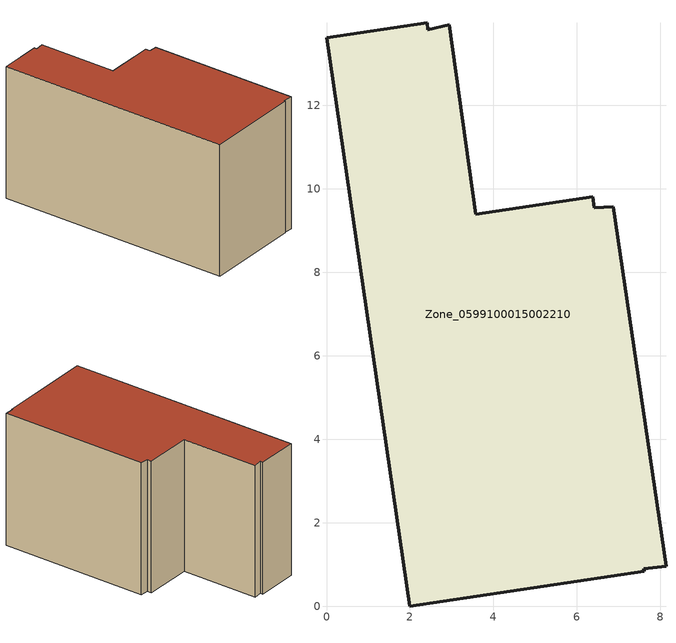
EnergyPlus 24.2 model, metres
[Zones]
Zone_0599100015002210
 floor ground (C_G): 6.38,9.81 6.42,9.54 6.88,9.57 8.13,0.95 7.6,0.9 7.61,0.84 1.99,0 0,13.62 2.41,13.98 2.43,13.81 2.94,13.94 3.58,9.4 z0.73
 wall outside (C_F): 0,13.62 1.99,0 7.61,0.84 7.6,0.9 8.13,0.95 6.88,9.57 6.42,9.54 6.38,9.81 3.58,9.4 2.94,13.94 2.43,13.81 2.41,13.98 0,13.62 z0.73:8.53
 roof outside (C_R): 2.43,13.81 2.41,13.98 0,13.62 1.99,0 7.61,0.84 7.6,0.9 8.13,0.95 6.88,9.57 6.42,9.54 6.38,9.81 3.58,9.4 2.94,13.94 z8.53
[BUILDING]
Pand.0599100015002210: North Axis=0; Terrain=City; Loads Convergence Tolerance Value=0.04; Temperature Convergence Tolerance Value=0.4; Solar Distribution=FullExterior; Maximum Number of Warmup Days=25; Minimum Number of Warmup Days=1
[Site:Location]
Rotterdam.The.Hague.AP_ZH_NLD Design_Conditions: Latitude=51.96; Longitude=4.45; Time Zone=1; Elevation=-4.5
[SITE:GROUNDTEMPERATURE:BUILDINGSURFACE]
18, 18, 18, 18, 18, 18, 18, 18, 18, 18, 18, 18
[MATERIAL] Thermal Absorptance=0.9; Solar Absorptance=0.7; Visible Absorptance=0.7
Name | Roughness | Thickness | Conductivity | Density | Specific Heat
G.TC.1975-1991 | MediumSmooth | 0.15 | 0.288461 | 540 | 1210
F.TC.1975-1991 | Rough | 0.3 | 0.230769 | 1920 | 840
R.TC.1975-1991 | MediumRough | 0.2 | 0.153846 | 1500 | 1000
[CONSTRUCTION]
C_G: G.TC.1975-1991
C_F: F.TC.1975-1991
C_R: R.TC.1975-1991
[ZONE]
Zone_0599100015002210: Type=1; Multiplier=1; Ceiling Height=Autocalculate; Volume=Autocalculate; Floor Area=autocalculate; Part of Total Floor Area=Yes
[ZONEINFILTRATION:DESIGNFLOWRATE]
Infil_Zone_0599100015002210: Zone or ZoneList or Space or SpaceList=Zone_0599100015002210; Schedule=AlwaysOn; Design Flow Rate Calculation Method=Flow/Area; Flow Rate per Floor Area=0.003; Constant Term Coefficient=1; Temperature Term Coefficient=0; Velocity Term Coefficient=0; Velocity Squared Term Coefficient=0
[HVACTEMPLATE:ZONE:IDEALLOADSAIRSYSTEM]
Zone_0599100015002210: Maximum Heating Supply Air Temperature=50; Minimum Cooling Supply Air Temperature=13; Maximum Heating Supply Air Humidity Ratio=0.0156; Minimum Cooling Supply Air Humidity Ratio=0.0077; Heating Limit=NoLimit; Cooling Limit=NoLimit; Dehumidification Control Type=ConstantSensibleHeatRatio; Cooling Sensible Heat Ratio=0.7; Dehumidification Setpoint=60; Humidification Control Type=None; Humidification Setpoint=30; Outdoor Air Method=None; Outdoor Air Flow Rate per Person=0.00944; Outdoor Air Flow Rate per Zone Floor Area=0; Outdoor Air Flow Rate per Zone=0; Demand Controlled Ventilation Type=None; Outdoor Air Economizer Type=NoEconomizer; Heat Recovery Type=None; Sensible Heat Recovery Effectiveness=0.7; Latent Heat Recovery Effectiveness=0.65
[ZONECONTROL:THERMOSTAT]
ThermostatControl_Zone_0599100015002210: Zone or ZoneList=Zone_0599100015002210; Control Type Schedule=DualSetpointControlType; Control 1=Thermostat_Zone_0599100015002210; Temperature Difference Between Cutout And Setpoint=0
[THERMOSTATSETPOINT:DUALSETPOINT]
Thermostat_Zone_0599100015002210: Heating Setpoint Temperature Schedule=HeatingSetpoint_Zone_0599100015002210; Cooling Setpoint Temperature Schedule=CoolingSetpoint_Zone_0599100015002210
[SCHEDULE:COMPACT]
HeatingSetpoint_Zone_0599100015002210: Through: 12/31, For: AllDays, Until: 24:00, 21
CoolingSetpoint_Zone_0599100015002210: Through: 12/31, For: AllDays, Until: 24:00, 24
DualSetpointControlType: Through: 12/31, For: AllDays, Until: 24:00, 4
AlwaysOn: Through: 12/31, For: AllDays, Until: 24:00, 1
